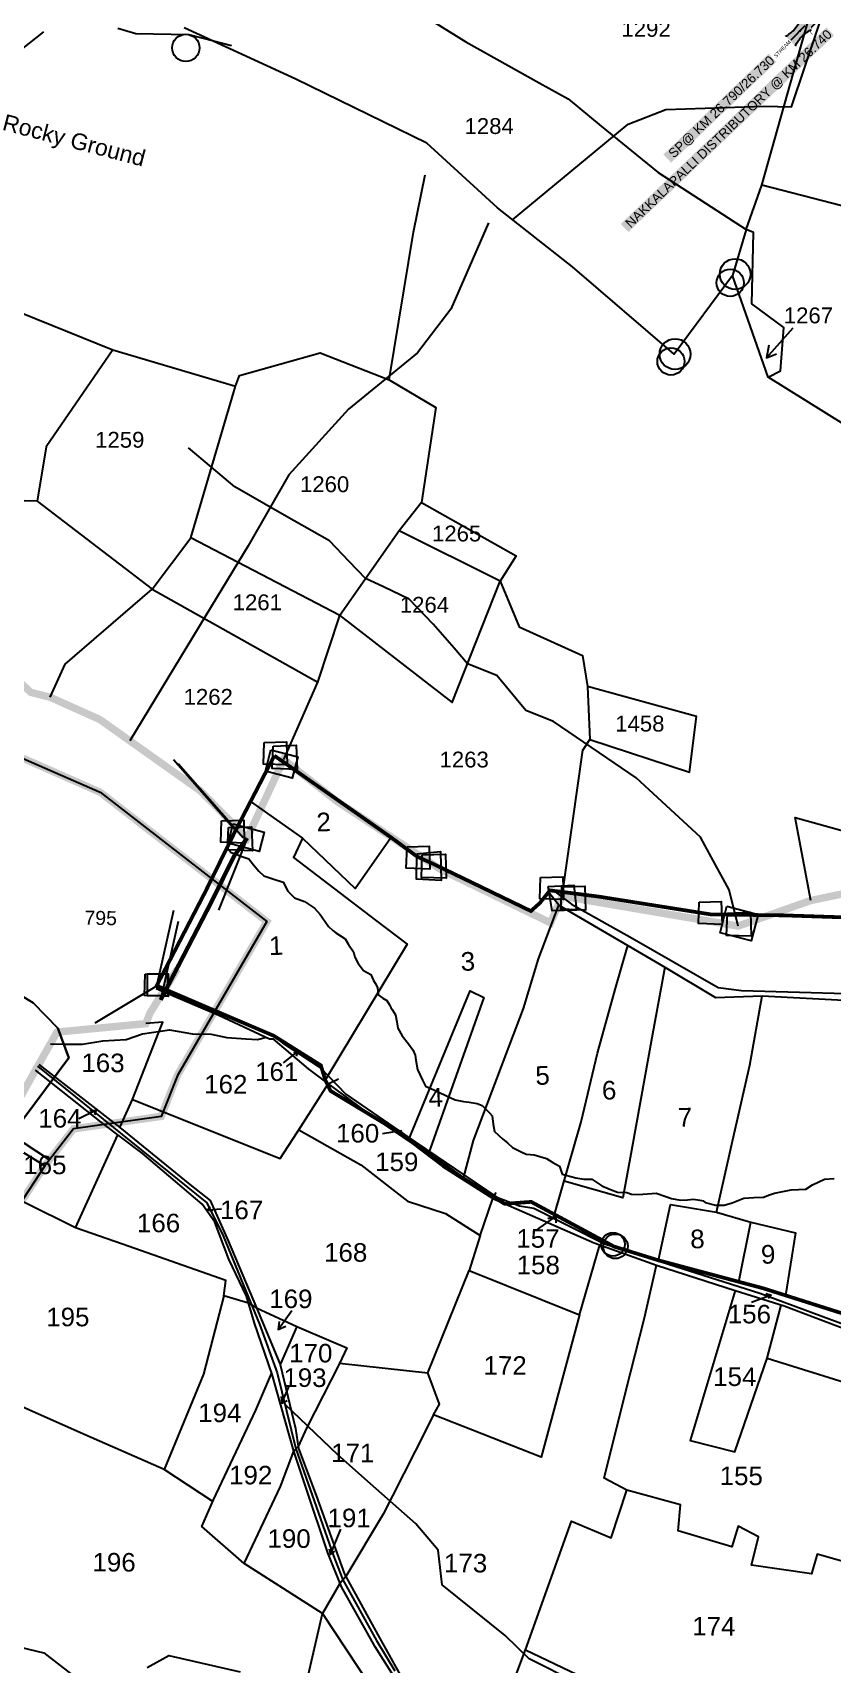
# Model space of a CAD drawing. Header units: millimetres. Extents: x 191342 to 235284, y 1600297 to 1616674.
# Drawn here: x 196273 to 197131, y 1603651 to 1605403 of the extents above; entities that cross this region are included whole.
import ezdxf
from ezdxf.enums import TextEntityAlignment as Align

# ---------------------------------------------------------------- set-up
doc = ezdxf.new("R2010")
doc.units = ezdxf.units.MM
doc.header["$LTSCALE"] = 15
doc.linetypes.add('HIDDEN2', pattern=[0.1875, 0.125, -0.0625])
for name, color, linetype in [('BOUNDRY STONES', 240, 'Continuous'), ('PLOT', 7, 'Continuous'), ('PLOT NO', 7, 'Continuous'), ('PLOTS', 7, 'Continuous'), ('PLOTS NO', 7, 'Continuous'), ('ROADS', 1, 'Continuous'), ('STREAMS', 4, 'Continuous'), ('STRUCTURE', 5, 'Continuous'), ('VILLAGE BOUNDRY', 5, 'Continuous')]:
    doc.layers.add(name, color=color, linetype=linetype)
doc.styles.get("Standard").update_dxf_attribs({"font": 'arial.ttf'})
doc.dimstyles.get("Standard").update_dxf_attribs({"dimtxt": 0.18, "dimasz": 0.18, "dimexe": 0.18, "dimexo": 0.0625, "dimgap": 0.09, "dimtad": 0, "dimtih": 1, "dimtoh": 1, "dimdec": 4, "dimzin": 0, "dimdsep": 46, "dimtxsty": 'Standard', "dimcen": 0.09, "dimadec": 0, "dimazin": 0, "dimtfac": 1, "dimtdec": 4, "dimtofl": 0, "dimtmove": 0, "dimatfit": 3, "dimfxl": 1, "dimtolj": 1, "dimtzin": 0, "dimarcsym": 0})

# ---------------------------------------------------------------- blocks, each defined once
blk = doc.blocks.new('SP')
at = {"layer": 'STRUCTURE'}
h = blk.add_hatch(dxfattribs=at)
h.set_pattern_fill('DASH', color=256, scale=8, style=0)
h.set_pattern_definition([(0, (0, 0), (1, 1), [1, -1])])
edge = h.paths.add_edge_path()
edge.add_spline(control_points=[(769825.7, 1706742.1), (769825.3, 1706741.8), (769823.8, 1706740.8), (769820.9, 1706740.3), (769817, 1706739.7), (769811.4, 1706738.9), (769804, 1706739.7), (769798.4, 1706741), (769795.6, 1706741.6)], knot_values=[0, 0, 0, 0, 1.613557, 5.24513, 8.624976, 13.470124, 22.190216, 30.746377, 30.746377, 30.746377, 30.746377], degree=3, periodic=0)
edge.add_line((769795.6, 1706741.6), (769792.6, 1706739.6))
edge.add_line((769792.6, 1706739.6), (769732.6, 1706739.6))
edge.add_line((769732.6, 1706739.6), (769729.6, 1706741.6))
edge.add_spline(control_points=[(769729.6, 1706741.6), (769726.9, 1706740.9), (769721.3, 1706739.5), (769713.9, 1706738.5), (769708.3, 1706739.1), (769704.4, 1706739.6), (769701.5, 1706740), (769700, 1706741), (769699.5, 1706741.3)], knot_values=[0, 0, 0, 0, 8.556161, 17.276253, 22.121402, 25.501247, 29.13282, 30.746377, 30.746377, 30.746377, 30.746377], degree=3, periodic=0)
edge.add_line((769699.5, 1706741.3), (769699.5, 1706722.1))
edge.add_spline(control_points=[(769699.5, 1706722.1), (769700, 1706722.4), (769701.4, 1706723.4), (769704.3, 1706724), (769708.2, 1706724.5), (769713.8, 1706725.3), (769721.2, 1706724.5), (769726.8, 1706723.3), (769729.6, 1706722.6)], knot_values=[0, 0, 0, 0, 1.613557, 5.24513, 8.624976, 13.470124, 22.190216, 30.746377, 30.746377, 30.746377, 30.746377], degree=3, periodic=0)
edge.add_line((769729.6, 1706722.6), (769732.6, 1706724.6))
edge.add_line((769732.6, 1706724.6), (769792.6, 1706724.6))
edge.add_line((769792.6, 1706724.6), (769795.6, 1706722.6))
edge.add_spline(control_points=[(769795.6, 1706722.6), (769798.4, 1706723.3), (769803.9, 1706724.8), (769811.3, 1706725.8), (769817, 1706725.1), (769820.9, 1706724.7), (769823.8, 1706724.2), (769825.2, 1706723.3), (769825.7, 1706723)], knot_values=[0, 0, 0, 0, 8.556161, 17.276253, 22.121402, 25.501247, 29.13282, 30.746377, 30.746377, 30.746377, 30.746377], degree=3, periodic=0)
edge.add_line((769825.7, 1706723), (769825.7, 1706742.1))
h.paths.add_polyline_path([(769764.2, 1706732.1, -1), (769761.1, 1706732.1, -1)], flags=0)
h.paths.add_polyline_path([(769761.1, 1706732.1, 1), (769764.2, 1706732.1, 1)], flags=16)
at = {"layer": 'STRUCTURE', "const_width": 0.628}
for points in [[(769726.6, 1706747.6), (769726.6, 1706743.6), (769732.6, 1706739.6), (769792.6, 1706739.6), (769798.6, 1706743.6), (769798.6, 1706747.6)], [(769726.6, 1706716.6), (769726.6, 1706720.6), (769732.6, 1706724.6), (769792.6, 1706724.6), (769798.6, 1706720.6), (769798.6, 1706716.6)]]:
    blk.add_lwpolyline(points, dxfattribs=at)
at = {"layer": 'STRUCTURE', "color": 3}
blk.add_lwpolyline([(769732.6, 1706724.6), (769792.6, 1706724.6)], dxfattribs=at)
blk.add_lwpolyline([(769732.6, 1706724.6), (769792.6, 1706724.6)], dxfattribs=at)
at = {"layer": 'STRUCTURE', "color": 0}
blk.add_circle((769762.6, 1706732.1), 1.55, dxfattribs=at)
at = {"layer": 'STRUCTURE'}
for points in [[(769699.5, 1706741.3), (769700.9, 1706740.5), (769704.4, 1706739.6), (769707.8, 1706739.2), (769712.6, 1706738.8), (769721.3, 1706739.7), (769729.6, 1706741.6)], [(769699.5, 1706722.1), (769700.9, 1706723), (769704.4, 1706724), (769707.7, 1706724.5), (769712.5, 1706725), (769721.2, 1706724.4), (769729.6, 1706722.6)], [(769825.7, 1706742.1), (769824.3, 1706741.3), (769820.8, 1706740.3), (769817.5, 1706739.8), (769812.7, 1706739.2), (769804, 1706739.9), (769795.6, 1706741.6)], [(769825.7, 1706723), (769824.3, 1706723.8), (769820.8, 1706724.7), (769817.4, 1706725.1), (769812.6, 1706725.5), (769803.9, 1706724.6), (769795.6, 1706722.6)]]:
    blk.add_spline(points, degree=3, dxfattribs=at)
at = {"layer": 'STRUCTURE', "color": 0}
blk.add_text('STREAM', height=5, dxfattribs=at).set_placement((769684.3, 1706732.1), align=Align.MIDDLE_CENTER)
for points in [[(769727.4, 1706732.1), (769700.8, 1706732.1)], [(769824.4, 1706732.1), (769800.5, 1706732.1)]]:
    blk.add_leader(points, dimstyle='Standard', override={"dimasz": 10, "dimgap": 0.09, "dimtad": 0}, dxfattribs=at)

msp = doc.modelspace()

# ---------------------------------------------------------------- linework, layer by layer
at = {"layer": 'BOUNDRY STONES', "color": 1}
for points in [[(196521.6, 1604640.7), (196545.3, 1604641.4), (196546, 1604616.8), (196520.7, 1604617.7)], [(196528.8, 1604633.1), (196557.6, 1604625.6), (196551.5, 1604602.7), (196522.8, 1604610.2)], [(196531.2, 1604637), (196555.9, 1604637.8), (196556.7, 1604612), (196530.2, 1604613)], [(196475.8, 1604556.8), (196499.5, 1604557.6), (196500.2, 1604532.9), (196474.9, 1604533.9)], [(196483.3, 1604549.5), (196508, 1604550.2), (196508.8, 1604524.5), (196482.3, 1604525.5)], [(196488.2, 1604553.4), (196521.6, 1604544.6), (196516.1, 1604523.9), (196482.7, 1604532.7)], [(196674.8, 1604528.8), (196698.4, 1604529.5), (196699.2, 1604504.9), (196673.9, 1604505.8)], [(196685.4, 1604521.3), (196710.7, 1604523.8), (196711.4, 1604492.8), (196684.7, 1604494.2)], [(196691.1, 1604520.1), (196715.8, 1604520.8), (196716.6, 1604495.1), (196690.1, 1604496.1)], [(196818, 1604496.1), (196841.7, 1604496.8), (196842.5, 1604472.2), (196817.1, 1604473.1)], [(196826, 1604486.4), (196853.7, 1604487.8), (196856.5, 1604460.8), (196830.5, 1604460.2)], [(196840.7, 1604485.8), (196865.4, 1604486.6), (196866.2, 1604460.8), (196839.7, 1604461.8)], [(196988.1, 1604469.4), (197011.8, 1604470.1), (197012.6, 1604445.5), (196987.2, 1604446.4)], [(197017.8, 1604465.1), (197051.4, 1604456.3), (197043.9, 1604427.9), (197010.4, 1604436.7)], [(197018.4, 1604457.8), (197043.1, 1604458.6), (197043.9, 1604432.8), (197017.4, 1604433.8)], [(196394, 1604392.2), (196417.6, 1604392.9), (196418.4, 1604368.2), (196393, 1604369.2)]]:
    msp.add_lwpolyline(points, close=True, dxfattribs=at)
for points in [[(196490.7, 1604546.2), (196424.1, 1604622.3)], [(196498.9, 1604538.4), (196429.4, 1604617.9)], [(196503.2, 1604538.2), (196472.4, 1604461)], [(196340.3, 1604339.8), (196406.2, 1604379.8)]]:
    msp.add_lwpolyline(points, dxfattribs=at)
at = {"layer": 'BOUNDRY STONES'}
for points in [[(196406.2, 1604379.8), (196424.6, 1604460.8)], [(196410.5, 1604364.6), (196429.7, 1604449.2)]]:
    msp.add_lwpolyline(points, dxfattribs=at)
msp.add_lwpolyline([(196396.3, 1604392.5), (196418.4, 1604392.4), (196418.3, 1604369), (196396.2, 1604369.1)], close=True, dxfattribs=at)
at = {"layer": 'BOUNDRY STONES', "color": 1}
for centre, radius in [((196437.5, 1605386.3), 14.6), ((197026.6, 1605143.5), 16.5), ((197021.4, 1605134.2), 14.6), ((196962.2, 1605057.6), 16.5), ((196957.8, 1605049.8), 14.6), ((196898.2, 1604100.1), 13.2)]:
    msp.add_circle(centre, radius, dxfattribs=at)
at = {"layer": 'BOUNDRY STONES'}
msp.add_circle((196895.6, 1604102.2), 12.7, dxfattribs=at)
at = {"layer": 'PLOT'}
for points in [[(196250.5, 1604219.8), (196311.8, 1604302.5), (196300.3, 1604334.3), (196273.8, 1604361.3), (196100.2, 1604466.1), (196105.3, 1604485.8), (196089.1, 1604498), (196136.1, 1604579.2), (196122, 1604632.1), (196121.9, 1604632.7), (196119.6, 1604641), (196087.1, 1604652.4), (196105.3, 1604719.6), (196223.5, 1604655.6), (196263, 1604623.8), (196345.5, 1604587.5), (196524.4, 1604448.6), (196428.4, 1604283.6), (196411.1, 1604239.6), (196317, 1604226.1), (196291.3, 1604193), (196250.5, 1604219.8)], [(196100.2, 1604466.1), (196273.8, 1604361.3), (196300.3, 1604334.3), (196311.8, 1604302.5), (196250.5, 1604219.8), (196211.5, 1604252.9), (196152.4, 1604303.1), (196066.3, 1604376.4), (196016.3, 1604418.9), (196069.2, 1604458.6), (196100.2, 1604466.1)], [(196059.6, 1604371.2), (196066.3, 1604376.4), (196152.4, 1604303.1), (196211.5, 1604252.9), (196250.5, 1604219.8), (196291.3, 1604193), (196286.1, 1604186.4), (196246.5, 1604211.2), (196059.6, 1604371.2)], [(196286.1, 1604186.4), (196092.1, 1603889.5), (196015.6, 1603901), (195860.5, 1603961.5), (196040.7, 1604142.6), (196062.2, 1604128.7), (196099.2, 1604144.9), (196208.5, 1604155.6), (196246.5, 1604211.2), (196286.1, 1604186.4)]]:
    msp.add_lwpolyline(points, close=True, dxfattribs=at)
at = {"layer": 'PLOTS'}
for points in [[(197879.7, 1605917.8), (197827.3, 1605912.9), (197799.2, 1605895.8), (197759.3, 1605877.2), (197747.1, 1605855.3), (197723, 1605752.7), (197673.3, 1605607.8), (197627.1, 1605492), (197591.8, 1605403.4), (197526.1, 1605301.3), (197509.2, 1605290.9), (197442.3, 1605158.9), (197394.3, 1605056), (197400.9, 1605036.2), (197371.7, 1604926.8), (197367.1, 1604928), (197324.1, 1605004.8), (197233.9, 1605020.6), (197270.5, 1605118.2), (197194.1, 1605142.5), (197217.3, 1605197.1), (197055.3, 1605238.9)], [(196654.9, 1605460.7), (196666.3, 1605437.2), (196737.7, 1605392.8), (196816.6, 1605348.7), (196847.4, 1605331.5), (196883.1, 1605302.3), (196944.2, 1605252.7), (197038.3, 1605191.3), (197055.3, 1605238.9), (197089.7, 1605361.1), (197126.6, 1605492.2), (197098.5, 1605504.2), (196981.5, 1605561.1), (196969.2, 1605535.7), (196793.5, 1605599.5), (196766.7, 1605571), (196750, 1605547.6)], [(197564.9, 1604773.7), (197444.6, 1604849.4), (197425.6, 1604811.6), (197351.8, 1604837.6), (197333.6, 1604854.2), (197184.2, 1604956.6), (197062, 1605032.8), (197023.8, 1605142), (196961.3, 1605057.7), (196852.3, 1605151.3), (196771.6, 1605214.5), (196695.9, 1605284.2), (196555.5, 1605352.8), (196435.6, 1605407.7)], [(196065.2, 1605180.9), (196359.1, 1605062.4), (196490.6, 1605023.3), (196495.2, 1605034.6), (196581.4, 1605059.2), (196655.4, 1605030.1), (196681.5, 1605188.5), (196694, 1605249.9)], [(197062, 1605032.8), (197075.4, 1605039.8), (197078.9, 1605086.3), (197044.6, 1605111.7), (197046.4, 1605188.1), (197038.3, 1605191.3), (197023.8, 1605142)], [(196359.1, 1605062.4), (196287.8, 1604958), (196277.9, 1604900), (196401.5, 1604805.5), (196579, 1604705.5), (196602.5, 1604777.2), (196723, 1604683.9), (196774.7, 1604813.9), (196666.2, 1604867.9)], [(196655.4, 1605030.1), (196705.7, 1605000.5), (196690.3, 1604898.4), (196666.2, 1604867.9), (196602.5, 1604777.2), (196442.8, 1604860.3), (196490.6, 1605023.3)], [(196277.9, 1604900), (196066.2, 1604905.2), (196024.4, 1604833.3)], [(196690.3, 1604898.4), (196791.9, 1604841.3), (196774.7, 1604813.9), (196795, 1604764.9), (196862.9, 1604734.3), (196868.2, 1604701), (196870.7, 1604644), (196977.5, 1604608.9), (196985.3, 1604668.9), (196868.2, 1604701)], [(196291.9, 1604689.4), (196308.2, 1604724.9), (196401.5, 1604805.5), (196442.8, 1604860.3)], [(196542.4, 1604622.5), (196579, 1604705.5)], [(196841.2, 1604475.9), (196863.1, 1604632.6), (196870.7, 1604644)], [(196506.9, 1604577.4), (196562.6, 1604538.2), (196619.2, 1604484.2), (196657.5, 1604539)], [(197107.7, 1604471.2), (197091, 1604560.2), (197277.5, 1604508.3)], [(196562.6, 1604538.2), (196553, 1604517.4), (196641, 1604450.2), (196674.9, 1604424.4), (196587, 1604278.6)], [(196735.2, 1604173.1), (196746.1, 1604213.8), (196781.1, 1604306.4), (196799.5, 1604355.2), (196815.7, 1604408.8), (196837.6, 1604466.4), (196826.5, 1604480.1)], [(196837.6, 1604466.4), (196911.5, 1604423), (196951.1, 1604399.8), (197005.6, 1604367.3), (197055.6, 1604368.8), (197156.7, 1604363.6), (197230.6, 1604362.1), (197275.8, 1604343.6), (197302.3, 1604330.7), (197340.7, 1604287.6), (197394.1, 1604252.1), (197432.4, 1604237.3), (197513, 1604179.9), (197569.2, 1604140.7), (197602.8, 1604114.9), (197610.1, 1604073.3), (197601.1, 1604048.2), (197587.5, 1604043.3), (197559.9, 1603971), (197560.2, 1603942.1), (197539.1, 1603865.6), (197532.8, 1603841.7)], [(196832.9, 1604134.3), (196861.5, 1604233.7), (196879, 1604307.4), (196898.1, 1604375.9), (196911.5, 1604423)], [(196951.1, 1604399.8), (196937.3, 1604323.7), (196925.4, 1604258.3), (196915.4, 1604203.1), (196906, 1604152.1), (196843.2, 1604170.2)], [(196405.5, 1604376.7), (196472.7, 1604348.1), (196527.2, 1604322.9), (196530.9, 1604322.9), (196568.8, 1604290.6), (196590.2, 1604274.6), (196638.2, 1604239), (196680.1, 1604210.3), (196712.7, 1604185.7), (196766.7, 1604151.6), (196797.8, 1604137.9), (196875.4, 1604103.8), (196942.3, 1604079.8), (197026.7, 1604052.8), (197079.1, 1604036.1), (197147, 1604010.4), (197212, 1603977), (197271.4, 1603937.9), (197293.6, 1603923.3), (197327.1, 1603908.7), (197374.8, 1603890.2), (197459.4, 1603860.7), (197542.5, 1603823.2)], [(196676.8, 1604214.9), (196742.6, 1604374.4), (196757.2, 1604367), (196697.9, 1604199.7)], [(197006.6, 1604136.7), (197023.9, 1604212.8), (197042.5, 1604294.6), (197055.6, 1604368.8)], [(196366.8, 1604227.8), (196380.3, 1604257.5), (196408.6, 1604329.9), (196412.7, 1604340.5), (196394.6, 1604339.1)], [(196664.4, 1603632.5), (196640.4, 1603670.3), (196604.3, 1603734.5), (196589.8, 1603771.2), (196566.2, 1603841.7), (196553.2, 1603880.3), (196530.2, 1603962.6), (196511, 1604017.6), (196502.6, 1604046.6), (196483.7, 1604086.4), (196468.4, 1604126.2), (196455, 1604145.4), (196390.6, 1604200), (196348.3, 1604232), (196276.1, 1604289)], [(196279.7, 1604295.4), (196366.8, 1604227.8), (196441.9, 1604166.5), (196463.5, 1604149.2), (196483, 1604105.9), (196513.1, 1604034.2), (196538.7, 1603973.2), (196555, 1603904.5), (196558.3, 1603883.1), (196577.4, 1603832.5), (196607.5, 1603748.1), (196643.5, 1603683.1), (196669.4, 1603636.2)], [(196380.3, 1604257.5), (196538.6, 1604194.4), (196561.3, 1604229.1), (196590.2, 1604274.6), (196601.3, 1604279.7)], [(196319.2, 1604120.1), (196364.6, 1604219.7)], [(196558.7, 1604225), (196625.3, 1604187.6), (196675.3, 1604148.7), (196716, 1604135.5), (196753.3, 1604111.7), (196766.7, 1604151.6)], [(196513.1, 1604034.2), (196504.8, 1604039.2), (196478.2, 1604047), (196480.3, 1604063.5), (196369.6, 1604102.4), (196319.2, 1604120.1), (196211.4, 1604173.2)], [(196766.7, 1604151.6), (196770.4, 1604157.9)], [(196944.3, 1604085.1), (196957.3, 1604145), (197006.6, 1604136.7), (197043.3, 1604126), (197091.5, 1604114.6), (197080.8, 1604047.4)], [(197030.5, 1604062.1), (197043.3, 1604126)], [(196753.3, 1604111.7), (196741.3, 1604074.1), (196859.7, 1604026.7), (196881.6, 1604101.6)], [(196859.7, 1604026.7), (196818.6, 1603873.7), (196703.2, 1603919.1), (196709.4, 1603930.8), (196696.9, 1603964.3), (196741.3, 1604074.1)], [(196781.1, 1603612), (196801.7, 1603667.1), (196851.1, 1603805.2), (196893.5, 1603787.1), (196910.6, 1603838.3), (196886.1, 1603851.2), (196909.9, 1603946.1), (196929, 1604021.8), (196942.3, 1604079.8)], [(197026.7, 1604052.8), (196978.4, 1603891.6), (197026.2, 1603879.7), (197060.8, 1603979.9), (197076.1, 1604037)], [(196478.2, 1604047), (196456.4, 1603963), (196414.1, 1603860.5), (196324.4, 1603900.1), (196216.4, 1603947.7), (196160.5, 1603970.1), (196100.5, 1603984.1), (196126, 1603966.4), (196100.9, 1603877.5), (196200.9, 1603803.6), (196201.4, 1603760.5), (196228.2, 1603745.3), (196205.7, 1603682.9), (196285, 1603663.8), (196342.4, 1603619.5)], [(196513.1, 1604034.2), (196556.4, 1604014.2), (196593.3, 1603998.4), (196610, 1603991.2), (196602.2, 1603974.4), (196566.9, 1603904.8), (196558, 1603885.2)], [(196556.4, 1604014.2), (196538.7, 1603973.2)], [(196500, 1603759.8), (196454.7, 1603799.5), (196467.3, 1603828), (196512.6, 1603924.4), (196529.6, 1603964.4)], [(196602.3, 1603974.6), (196696.9, 1603964.3)], [(197060.8, 1603979.9), (197182.5, 1603942.1), (197172.1, 1603854.9), (197198.3, 1603848.3), (197233.4, 1603860.7), (197305.2, 1603849.6), (197361.8, 1603842.9), (197359.2, 1603820.8), (197422.7, 1603801), (197470.5, 1603777.2), (197506.9, 1603751.5)], [(196703.2, 1603919.1), (196683.6, 1603880.2), (196659.3, 1603832.2), (196649.2, 1603812.7), (196608.9, 1603745.7), (196602.8, 1603738.3), (196583.9, 1603705.9), (196500, 1603759.8), (196539, 1603842.2), (196553.2, 1603880.3)], [(196553.2, 1603880.3), (196558, 1603885.2)], [(196466.5, 1603826.2), (196414.1, 1603860.5)], [(197198.3, 1603848.3), (197175.1, 1603799.7), (197157.6, 1603757.6), (197114.5, 1603769.8), (197108.5, 1603748.6), (197044.3, 1603757.8), (197051.6, 1603788.2), (197029.9, 1603799.7), (197023.2, 1603777.5), (196965.4, 1603794.6), (196968.2, 1603822.8), (196910.6, 1603838.3)], [(196564.7, 1603622.3), (196583.9, 1603705.9), (196634.8, 1603629)], [(196801.7, 1603667.1), (196928.2, 1603606.6), (197008.5, 1603571)], [(196395.9, 1603648), (196419.3, 1603661.1), (196495.8, 1603643.3)]]:
    msp.add_lwpolyline(points, dxfattribs=at)
at = {"layer": 'PLOTS NO'}
for points in [[(197060.2, 1605053.8), (197088.7, 1605086)], [(197062.9, 1605067.2), (197060.2, 1605053.8), (197071, 1605058)], [(196557.3, 1604309.1), (196541.8, 1604297.2)], [(196553.3, 1604307.6), (196557.3, 1604309.1), (196555.8, 1604304.1)], [(196340.9, 1604245.8), (196322.8, 1604236.9)], [(196334.4, 1604245.9), (196340.9, 1604245.8), (196339.6, 1604241.2)], [(196668.5, 1604223.9), (196648.4, 1604220.9)], [(196663.2, 1604224.9), (196668.5, 1604223.9), (196667.4, 1604220.3)], [(196463.6, 1604142.5), (196460.9, 1604139.3), (196466, 1604138.1)], [(196460.9, 1604139.3), (196475.8, 1604140.4)], [(196834.4, 1604132.6), (196814.5, 1604118.5)], [(196825.9, 1604129.8), (196834.4, 1604132.6), (196834.4, 1604125.4)], [(197065.2, 1604047.8), (197044, 1604039.7)], [(197059.6, 1604049.5), (197065.2, 1604047.8), (197062.2, 1604044)], [(196536.4, 1604010.8), (196551.2, 1604031.1)], [(196537.5, 1604019.4), (196536.4, 1604010.8), (196544.9, 1604014.3)], [(196540.6, 1603931.8), (196548.3, 1603950)], [(196539.7, 1603938.9), (196540.6, 1603931.8), (196546.2, 1603934.8)], [(196592.8, 1603769.3), (196603.8, 1603796.6)], [(196591.2, 1603775.3), (196592.8, 1603769.3), (196597.2, 1603772.9)]]:
    msp.add_lwpolyline(points, dxfattribs=at)
at = {"layer": 'ROADS', "color": 1}
msp.add_lwpolyline([(196788, 1605201.7), (196886.8, 1605283.8), (196911.8, 1605304.5), (196952.3, 1605320.2), (197057.8, 1605323.9), (197087, 1605323), (197129.9, 1605451.2), (197157.6, 1605491), (197229.7, 1605518.4), (197279.7, 1605547.9), (197337, 1605588.5), (197383.8, 1605645.8), (197439.8, 1605703.9), (197586.2, 1605800.1), (197655.5, 1605879.9), (197728.5, 1605896.6), (197802.3, 1605924.4), (197810, 1605977.9), (197820.3, 1605988), (197879.7, 1606038.9), (197919, 1606089.5)], dxfattribs=at)
at = {"layer": 'ROADS'}
for points in [[(196762.2, 1605198.6), (196721.8, 1605105.9), (196686.1, 1605058.9), (196612.1, 1604998.7), (196547.8, 1604928.2), (196504.4, 1604851.8), (196465, 1604787), (196377.3, 1604642.7)], [(196832.2, 1604481.6), (196851, 1604467.2), (196916.1, 1604430.9), (197008.5, 1604378), (197033.5, 1604374.6), (197145.2, 1604371.6)], [(196405.9, 1604378.4), (196434.6, 1604365.8), (196528.9, 1604327.2), (196541.3, 1604318.4), (196581.4, 1604292.1), (196609.1, 1604263.3), (196683.3, 1604212.2), (196770.9, 1604152.8), (196795.4, 1604143.7), (196810.7, 1604140.9), (196886.6, 1604102.9), (196962, 1604078.9), (197053.1, 1604049.7), (197146.8, 1604015.1), (197258.3, 1603953.7), (197302.5, 1603924.4), (197398.8, 1603884.7), (197477.7, 1603858.7), (197544.8, 1603827.4)], [(196292.2, 1604317.4), (196306, 1604317.1), (196326.7, 1604317), (196348.4, 1604320.8), (196373.4, 1604322.1), (196390.9, 1604328), (196400.8, 1604329.5), (196420.1, 1604332.6), (196444.6, 1604328.2), (196464.7, 1604327.9), (196481.5, 1604324.2), (196501.8, 1604322.9), (196514.2, 1604322.1), (196523.9, 1604324.4)], [(196278.5, 1604293.3), (196369.1, 1604220.2), (196449, 1604155.6), (196460.1, 1604146.7), (196477.5, 1604111.5), (196501.6, 1604053.2), (196516.6, 1604016.7), (196535.5, 1603964.5), (196555.6, 1603882.7), (196577.4, 1603820.7), (196595.9, 1603767.8), (196605.9, 1603742), (196641.8, 1603677), (196661.7, 1603644.4)], [(197342.6, 1603276.5), (197301.4, 1603349.1), (197254, 1603401), (197219.1, 1603439.2), (197200.3, 1603458.5), (197145.6, 1603491.1), (197035.7, 1603553), (196985.8, 1603575.1), (196956.1, 1603603.7), (196890.3, 1603630.2), (196856.9, 1603631.5), (196805.6, 1603657.4), (196779.9, 1603682.3), (196712.4, 1603736.7), (196708, 1603773.9), (196684, 1603802.3), (196635.6, 1603845.2), (196600.6, 1603876.2), (196543.9, 1603930.4)]]:
    msp.add_lwpolyline(points, dxfattribs=at)
at = {"layer": 'STREAMS'}
for points in [[(196261.1, 1605384.6), (196285.2, 1605403.7)], [(196364.4, 1605407.6), (196384, 1605401.7), (196440.8, 1605400.7), (196467.1, 1605393.8), (196486.5, 1605388.7)], [(197029.8, 1604443.8), (197020.1, 1604482.8), (197003.4, 1604513.6), (196989.5, 1604539.3), (196934.4, 1604590.1), (196920.4, 1604602.9), (196889.1, 1604624.3), (196831.8, 1604663.5), (196802, 1604675.3), (196771.2, 1604712.8), (196739.5, 1604725.4), (196725.2, 1604741.9), (196702.9, 1604767.8), (196677.1, 1604794.6), (196649.3, 1604807.8), (196630.3, 1604816.8), (196612.8, 1604835), (196591.6, 1604857.1), (196553.5, 1604878.8), (196538.1, 1604887.7), (196490, 1604915.1), (196465.1, 1604936.3), (196440.3, 1604957.2)], [(196481.7, 1604527.9), (196484.1, 1604525.1), (196486.1, 1604522.7), (196491.3, 1604520.8), (196496.3, 1604519), (196501.7, 1604517.1), (196505.1, 1604515.9), (196510.1, 1604509.6), (196515.6, 1604502.6), (196521.1, 1604497.9), (196532, 1604494.3), (196542, 1604490.9), (196546.9, 1604481.3), (196554, 1604474.1), (196564.7, 1604470), (196575.6, 1604462.9), (196581.7, 1604456.4), (196586.4, 1604449.2), (196590.5, 1604443.3), (196595.3, 1604439.2), (196598.2, 1604436.7), (196608.2, 1604430.2), (196611.9, 1604423.9), (196617.4, 1604416.1), (196618.7, 1604410.3), (196622.2, 1604403.6), (196628, 1604396.2), (196635.9, 1604391.8), (196638.6, 1604385.5), (196640.4, 1604382.5), (196643.1, 1604377.7), (196643.7, 1604370.1), (196648.9, 1604366.6), (196653.1, 1604363.8), (196655.9, 1604359.1), (196657.5, 1604356.4), (196658.8, 1604354.2), (196662.2, 1604348.6), (196663.6, 1604341.2), (196664.9, 1604334.4), (196669.4, 1604326), (196676.4, 1604317.4), (196681, 1604311.1), (196683.4, 1604305.3), (196684, 1604300), (196685.9, 1604289.9), (196691.3, 1604278.6), (196694.5, 1604271.9), (196699.5, 1604269.8), (196726.3, 1604257.2), (196735.4, 1604255.5), (196741.4, 1604254.7), (196750, 1604253.4), (196755.2, 1604251.4), (196763.2, 1604243.2), (196765.9, 1604240.2), (196767, 1604231.3), (196768.5, 1604223.2), (196777.6, 1604215.1), (196782.3, 1604211), (196787.9, 1604206.1), (196797, 1604201.6), (196802.5, 1604199), (196811.2, 1604198.3), (196817.1, 1604196.4), (196824.2, 1604194.2), (196831.2, 1604189.9), (196838.2, 1604186), (196841.1, 1604177.6), (196845, 1604176.5), (196855.6, 1604173.5), (196864.5, 1604172.3), (196873, 1604172.2), (196883.7, 1604164.9), (196893.1, 1604161.2), (196900.4, 1604158.4), (196910.4, 1604157.8), (196915.3, 1604156.1), (196923.1, 1604155.7), (196942, 1604157.1), (196951.3, 1604154), (196958.3, 1604151.5), (196967.9, 1604149.7), (196975.5, 1604149.9), (196981.9, 1604150.6), (196988.6, 1604149.7), (196992.4, 1604148.9), (196994.4, 1604147), (197005.4, 1604144.3), (197014.7, 1604144.3), (197023.3, 1604146.8), (197035.8, 1604151.9), (197046.8, 1604152.4), (197057.2, 1604152.8), (197063.4, 1604155.3), (197068.8, 1604157.2), (197086.8, 1604160.9), (197102.5, 1604161.3), (197109.5, 1604166.1), (197122.3, 1604172.3), (197132.9, 1604172.9)]]:
    msp.add_lwpolyline(points, dxfattribs=at)
at = {"layer": 'VILLAGE BOUNDRY', "linetype": 'HIDDEN2', "ltscale": 20}
msp.add_lwpolyline([(197265.8, 1604504.4, 8, 8, 0), (197107.7, 1604471.2, 8, 8, 0), (197029.8, 1604443.8, 8, 8, 0), (196841.2, 1604475.9, 8, 8, 0), (196828.6, 1604447.3, 8, 8, 0), (196709.8, 1604505.2, 8, 8, 0), (196600.1, 1604577.3, 8, 8, 0), (196542.4, 1604622.5, 8, 8, 0), (196503.2, 1604538.2, 8, 8, 0), (196453, 1604589, 8, 8, 0), (196345.2, 1604665.5, 8, 8, 0), (196291.9, 1604689.4, 8, 8, 0), (196271.2, 1604694.6, 8, 8, 0), (196230.7, 1604732.5, 8, 8, 0)], format="xyseb", dxfattribs=at)
for points, const_width in [([(196263, 1604623.8), (196345.5, 1604587.5), (196524.4, 1604448.6), (196428.4, 1604283.6), (196411.1, 1604239.6), (196317, 1604226.1), (196291.3, 1604193), (196286.1, 1604186.4), (196092.1, 1603889.5)], 8), ([(196410.5, 1604364.6), (196464.3, 1604468.5), (196489.4, 1604519.3), (196503.2, 1604538.2)], 4.5), ([(195964.8, 1603619.6), (195969.8, 1603703.9), (195974.4, 1603778.2), (196028.4, 1603865.3), (196066.4, 1603929.8), (196109.5, 1603998.4), (196169.4, 1604098), (196211.4, 1604173.2), (196276.1, 1604289), (196299.3, 1604330), (196394.6, 1604339.1), (196399, 1604350.4), (196428.4, 1604397.8)], 8)]:
    msp.add_lwpolyline(points, dxfattribs=dict(at, const_width=const_width))
at = {"layer": 'VILLAGE BOUNDRY'}
for points, const_width in [([(197154.8, 1604023.9), (197056.9, 1604055), (196944.3, 1604085.1), (196896.6, 1604099.9), (196807.9, 1604147.8), (196779.4, 1604145.7), (196733.3, 1604174.2), (196667.4, 1604221.7), (196592.7, 1604266.9), (196587, 1604278.6), (196582.3, 1604294.3), (196531.7, 1604326.1), (196482.4, 1604347.1), (196406.2, 1604379.8), (196457.7, 1604479.3), (196490.7, 1604546.2), (196532.4, 1604626.7)], 4.01), ([(196532.4, 1604626.7), (196658.8, 1604538.1), (196685.6, 1604518.3), (196700.1, 1604511.8), (196742.5, 1604491.4), (196807.6, 1604459.9), (196817.2, 1604468.6), (196828, 1604482.1), (196879.8, 1604475.5), (197000.7, 1604456.3), (197078.4, 1604455.3), (197202.6, 1604451.2)], 4.01), ([(196406.2, 1604379.8), (196409.2, 1604379.5)], 3.99)]:
    msp.add_lwpolyline(points, dxfattribs=dict(at, const_width=const_width))

# ---------------------------------------------------------------- block references
at = {"layer": 'STRUCTURE', "color": 0, "xscale": 0.7999999999999998, "yscale": 0.7999999999999998, "zscale": 0.7999999999999998, "rotation": 45.75967713441996}
msp.add_blockref('SP', (745678.4, 211663.6), dxfattribs=at)

# ---------------------------------------------------------------- texts
at = {"layer": 'PLOT NO', "color": 7}
msp.add_text('795', height=15, rotation=358.7911, dxfattribs=at).set_placement((196328.5, 1604445.4))
at = {"layer": 'PLOTS NO'}
for s, p in [('1292', (196904.7, 1605398.2)), ('1284', (196736.4, 1605293.9)), ('1267', (197078.8, 1605090.7)), ('1259', (196340.2, 1604957.2)), ('1260', (196559.9, 1604909.5)), ('1265', (196701.5, 1604856.6)), ('1261', (196487.7, 1604782.8)), ('1264', (196667, 1604780.1)), ('1262', (196435.1, 1604681.3)), ('1458', (196898, 1604652.6)), ('1263', (196709.6, 1604614))]:
    msp.add_text(s, height=17, dxfattribs=at).set_placement(p)
for s, height, rotation, p in [('Rocky Ground', 17.566, 345.2967, (196239.6, 1605298.6)), ('2', 20, 1.7427, (196577.8, 1604545.3)), ('1', 20, 1.7427, (196526.8, 1604412.6)), ('3', 20, 1.7427, (196732.5, 1604395.7)), ('163', 19.9, 359.794, (196325.4, 1604287.1)), ('161', 19.9, 359.794, (196511.7, 1604277.7)), ('162', 19.9, 359.794, (196457.1, 1604264.2)), ('5', 20, 1.7427, (196812.6, 1604273.3)), ('4', 20, 1.7427, (196698, 1604249.7)), ('6', 20, 1.7427, (196884, 1604257.4)), ('164', 19.9, 359.794, (196279.2, 1604227.6)), ('7', 20, 1.7427, (196965.4, 1604228.4)), ('160', 19.9, 359.794, (196598.5, 1604211.6)), ('165', 19.9, 359.794, (196263.1, 1604177.6)), ('159', 19.9, 359.794, (196640.5, 1604180.9)), ('167', 19.9, 359.794, (196474.1, 1604129.3)), ('166', 19.9, 359.794, (196385, 1604115.3)), ('168', 19.9, 359.794, (196585.7, 1604083.7)), ('157', 19.9, 359.794, (196791.9, 1604098.7)), ('8', 20, 1.7427, (196978.7, 1604097.8)), ('158', 19.9, 359.794, (196792.3, 1604070.2)), ('9', 20, 1.7427, (197054.6, 1604081.3)), ('169', 19.9, 359.794, (196526.9, 1604033.9)), ('195', 19.9, 359.794, (196287.7, 1604014.4)), ('156', 19.9, 359.794, (197018.7, 1604017.5)), ('170', 19.9, 359.794, (196548.3, 1603975.6)), ('172', 19.9, 359.794, (196756.7, 1603962.4)), ('193', 19.9, 359.794, (196542, 1603949.3)), ('154', 19.9, 359.794, (197003, 1603950.3)), ('194', 19.9, 359.794, (196450.7, 1603911.5)), ('171', 19.9, 359.794, (196593.3, 1603868.5)), ('192', 19.9, 359.794, (196483.8, 1603844.7)), ('155', 19.9, 359.794, (197010, 1603843.9)), ('191', 19.9, 359.794, (196589.4, 1603798.7)), ('190', 19.9, 359.794, (196525, 1603776.6)), ('196', 19.9, 359.794, (196337.3, 1603751.2)), ('173', 19.9, 359.794, (196714.3, 1603750.3)), ('174', 19.9, 359.794, (196980.6, 1603682.5))]:
    msp.add_text(s, height=height, rotation=rotation, dxfattribs=at).set_placement(p)
at = {"layer": 'STRUCTURE', "color": 5, "char_height": 10, "attachment_point": 1, "rotation": 43.7252, "bg_fill": 1, "box_fill_scale": 1.1, "bg_fill_color": 7, "bg_fill_true_color": 16777215, "bg_fill_transparency": 0}
for s, insert, width in [('\\pxqr;{\\C1; NAKKALAPALLI DISTRIBUTORY @ KM 26.740}', (196905.3, 1605197.3), 303.211), (' SP@ KM 26.790/26.730', (196951.1, 1605271.9), 154.186)]:
    msp.add_mtext(s, dxfattribs=dict(at, insert=insert, width=width))

doc.saveas('drawing.dxf')
